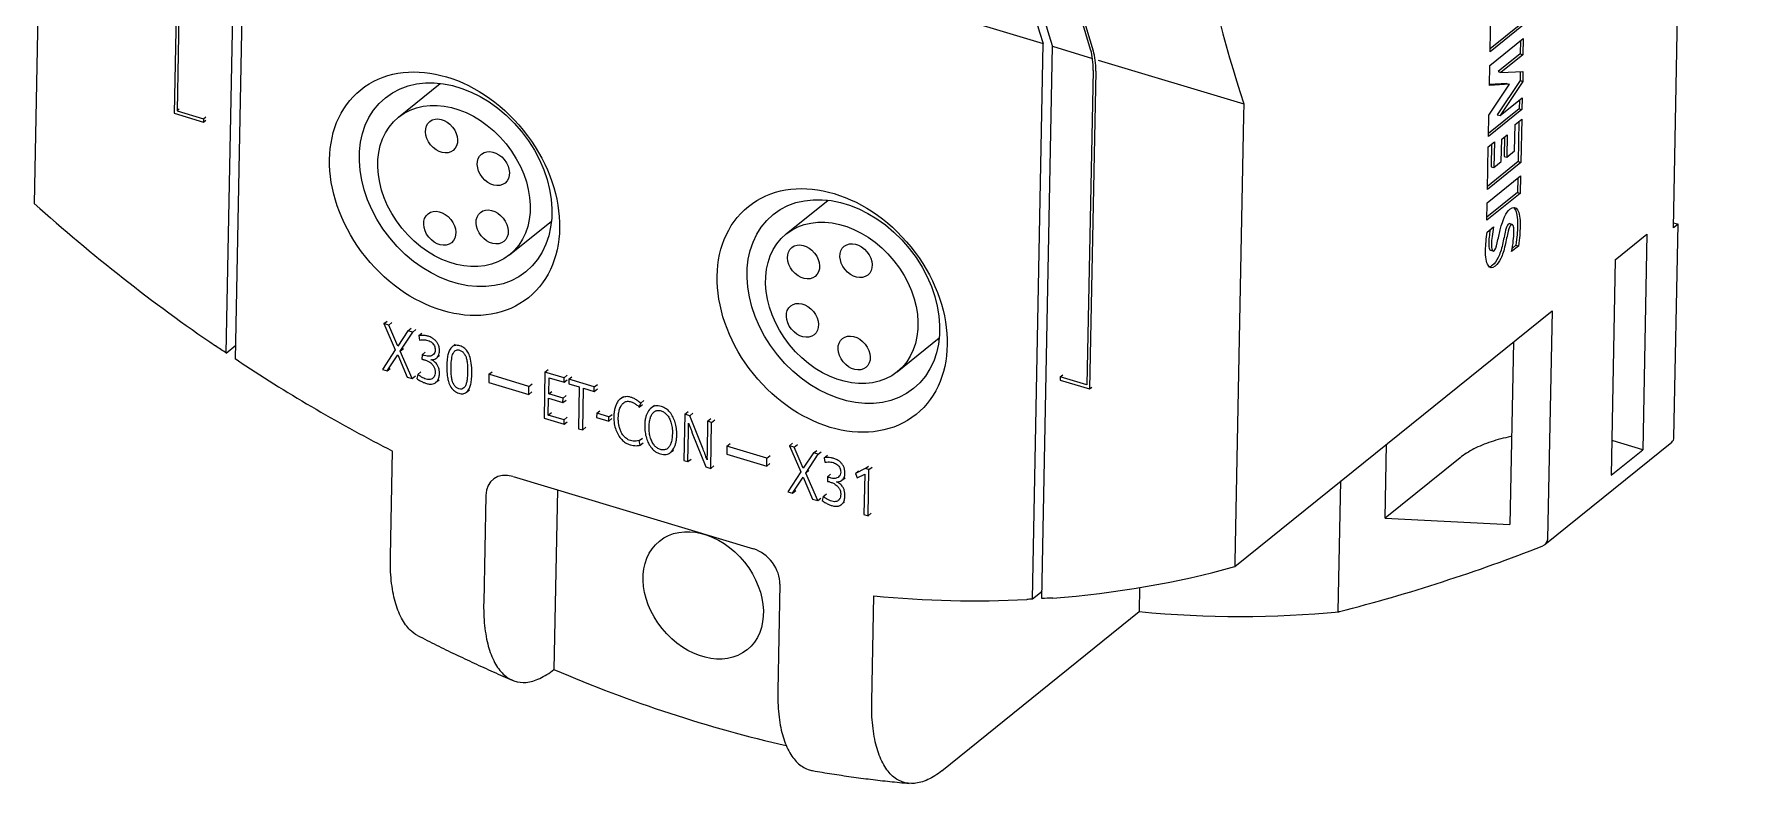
# Model space of a CAD drawing. Header units: inches. Extents: x 0 to 92454, y -34894 to 11.
# Drawn here: x 74479.7 to 74537.8, y -33020.1 to -32994.6 of the extents above; entities that cross this region are included whole.
import ezdxf

# ---------------------------------------------------------------- set-up
doc = ezdxf.new("R2010")
doc.units = ezdxf.units.IN
doc.header["$MEASUREMENT"] = 0

# ---------------------------------------------------------------- blocks, each defined once
blk = doc.blocks.new('A$C24EF5112')
at = {"color": 0, "linetype": 'Continuous', "lineweight": 0, "extrusion": (1.17636e-17, 0.017452, 0.999848)}
for p, q in [((-92.04, 20.25), (-85.83, 339.69)), ((-233.77, 62.47), (-234.55, 22.38)), ((-221.83, 57.84), (-222.37, 30.22)), ((-221.6, 57.77), (-222.13, 30.43)), ((-217.85, 9.37), (-216.98, 53.8)), ((-217.04, 8.83), (-216.17, 53.41)), ((-169.06, 42.98), (-146.83, 36.28)), ((-107.98, 35.56), (-107.91, 39.27)), ((-105.07, 37.9), (-107.98, 35.56)), ((-105.31, 37.97), (-107.97, 35.82)), ((-147.77, -12.03), (-146.83, 36.28)), ((-146.95, -11.99), (-146.01, 36.04)), ((-146.01, 36.04), (-142.54, 34.99)), ((-108, 34.38), (-105.1, 36.73)), ((-105.33, 36.54), (-105.36, 35.38)), ((-105.1, 36.73), (-105.12, 35.31)), ((-142.04, 34.84), (-129.39, 31.03)), ((-108.04, 32.63), (-108, 34.38)), ((-105.36, 35.38), (-107.27, 33.84)), ((-105.12, 35.31), (-107.04, 33.77)), ((-105.36, 35.38), (-105.12, 35.31)), ((-202.88, 29.88), (-199.24, 32.81)), ((-142.49, 33.94), (-143.02, 6.6)), ((-142.26, 33.87), (-142.79, 6.25)), ((-108.09, 30.04), (-106.28, 32.74)), ((-106.28, 32.74), (-108.04, 32.63)), ((-106.52, 32.81), (-108.03, 32.71)), ((-105.37, 33.06), (-107.35, 30.08)), ((-107.27, 33.84), (-107.04, 33.77)), ((-105.14, 32.99), (-107.11, 30.01)), ((-107.04, 33.77), (-105.13, 33.86)), ((-106.52, 32.81), (-106.28, 32.74)), ((-105.36, 33.85), (-105.37, 33.06)), ((-105.37, 33.06), (-105.14, 32.99)), ((-105.13, 33.86), (-105.14, 32.99)), ((-107.11, 30.01), (-105.2, 31.56)), ((-105.43, 31.37), (-105.45, 30.61)), ((-105.2, 31.56), (-105.22, 30.54)), ((-222.37, 30.22), (-219.82, 29.45)), ((-221.93, 30.6), (-222.13, 30.43)), ((-222.13, 30.43), (-219.82, 29.73)), ((-219.82, 29.73), (-219.61, 29.9)), ((-129.41, 29.99), (-130.17, -8.79)), ((-129.39, 31.03), (-129.41, 29.99)), ((-105.45, 30.61), (-108.12, 28.45)), ((-105.22, 30.54), (-108.12, 28.19)), ((-108.12, 28.19), (-108.09, 30.04)), ((-107.35, 30.08), (-107.11, 30.01)), ((-105.45, 30.61), (-105.22, 30.54)), ((-219.82, 29.73), (-219.82, 29.45)), ((-219.82, 29.45), (-219.62, 29.61)), ((-106.96, 27.96), (-106.48, 28.35)), ((-106.48, 28.35), (-106.52, 26.4)), ((-105.84, 26.95), (-105.8, 29.24)), ((-105.8, 29.24), (-105.23, 29.7)), ((-105.47, 29.51), (-105.54, 26.01)), ((-105.23, 29.7), (-105.31, 25.94)), ((-108.21, 23.6), (-108.14, 27.31)), ((-108.14, 27.31), (-107.6, 27.74)), ((-107.84, 27.55), (-107.88, 25.56)), ((-107.6, 27.74), (-107.64, 25.49)), ((-107, 26.01), (-106.96, 27.96)), ((-106.72, 28.16), (-106.75, 26.47)), ((-106.52, 26.4), (-105.84, 26.95)), ((-105.54, 26.01), (-108.21, 23.86)), ((-105.31, 25.94), (-108.21, 23.6)), ((-107.88, 25.56), (-107.64, 25.49)), ((-107.64, 25.49), (-107, 26.01)), ((-106.75, 26.47), (-106.52, 26.4)), ((-105.54, 26.01), (-105.31, 25.94)), ((-108.23, 22.43), (-105.33, 24.77)), ((-105.57, 24.58), (-105.59, 23.32)), ((-105.33, 24.77), (-105.36, 23.25)), ((-169.17, 19.72), (-165.53, 22.66)), ((-105.59, 23.32), (-108.26, 21.17)), ((-105.36, 23.25), (-108.26, 20.91)), ((-108.26, 20.91), (-108.23, 22.43)), ((-105.59, 23.32), (-105.36, 23.25)), ((-193.22, 17.9), (-189.58, 20.83)), ((-108.23, 19.89), (-107.67, 20.34)), ((-106.27, 20.62), (-106.03, 20.55)), ((-97.09, 17.48), (-94.35, 19.69)), ((-94.35, 19.69), (-94.71, 0.95)), ((-91.63, 20.58), (-92.04, 20.25)), ((-92.03, 20.7), (-91.63, 20.58)), ((-91.99, 2.03), (-91.63, 20.58)), ((-107.95, 18.31), (-107.71, 18.24)), ((-105.5, 18.67), (-106.1, 18.19)), ((-105.74, 18.74), (-106.04, 18.49)), ((-105.74, 18.74), (-105.5, 18.67)), ((-97.09, 17.48), (-97.46, -1.26)), ((-204.14, 11.93), (-203.87, 12.15)), ((-204.14, 11.93), (-203.16, 9.65)), ((-203.72, 11.8), (-204.14, 11.93)), ((-203.72, 11.8), (-203.44, 12.02)), ((-130.17, -9.2), (-102.58, 13.05)), ((-102.58, 13.05), (-102.97, -6.82)), ((-202.93, 9.97), (-203.72, 11.8)), ((-202.05, 11.3), (-202.93, 9.97)), ((-202.72, 9.54), (-201.64, 11.17)), ((-202.05, 11.3), (-201.77, 11.52)), ((-201.64, 11.17), (-202.05, 11.3)), ((-201.64, 11.17), (-201.37, 11.4)), ((-201.11, 10.88), (-200.84, 11.1)), ((-201.11, 10.88), (-201.05, 10.49)), ((-159.51, 7.74), (-155.87, 10.68)), ((-217.85, 9.37), (-217.02, 10.04)), ((-203.16, 9.65), (-204.28, 7.93)), ((-203.86, 7.81), (-202.94, 9.2)), ((-202.94, 9.2), (-202.12, 7.28)), ((-202.72, 9.54), (-202.45, 9.76)), ((-201.69, 7.15), (-202.72, 9.54)), ((-200.83, 9.22), (-200.84, 8.83)), ((-200.83, 9.22), (-200.56, 9.44)), ((-199.58, 8.92), (-199.3, 9.14)), ((-198.22, 9.91), (-197.94, 10.13)), ((-105.95, 10.33), (-106.26, -5.53)), ((-204.28, 7.93), (-203.86, 7.81)), ((-203.86, 7.81), (-203.59, 8.03)), ((-201.2, 7.51), (-201.29, 7.16)), ((-201.2, 7.51), (-200.93, 7.73)), ((-195.02, 7.52), (-195.03, 6.81)), ((-195.02, 7.52), (-194.74, 7.74)), ((-191.53, 6.46), (-195.02, 7.52)), ((-190.14, 7.71), (-190.22, 3.7)), ((-190.14, 7.71), (-189.87, 7.93)), ((-188.47, 7.21), (-190.14, 7.71)), ((-145.34, 7.3), (-145.13, 7.46)), ((-202.12, 7.28), (-201.69, 7.15)), ((-201.69, 7.15), (-201.41, 7.37)), ((-199.62, 6.82), (-199.35, 7.04)), ((-196.96, 5.95), (-196.69, 6.18)), ((-195.03, 6.81), (-191.54, 5.76)), ((-191.54, 5.76), (-191.53, 6.46)), ((-191.54, 5.76), (-191.27, 5.98)), ((-191.53, 6.46), (-191.25, 6.69)), ((-189.81, 5.81), (-189.78, 7.22)), ((-189.81, 5.81), (-189.54, 6.03)), ((-189.78, 7.22), (-188.48, 6.82)), ((-188.48, 6.82), (-188.47, 7.21)), ((-188.48, 6.82), (-188.21, 7.05)), ((-188.47, 7.21), (-188.2, 7.43)), ((-188.07, 7.09), (-188.08, 6.7)), ((-188.08, 6.7), (-187.16, 6.43)), ((-188.07, 7.09), (-187.8, 7.31)), ((-185.85, 6.42), (-188.07, 7.09)), ((-187.16, 6.43), (-187.23, 2.79)), ((-186.86, 2.68), (-186.79, 6.32)), ((-186.79, 6.32), (-185.86, 6.03)), ((-185.86, 6.03), (-185.85, 6.42)), ((-185.86, 6.03), (-185.58, 6.25)), ((-185.85, 6.42), (-185.57, 6.64)), ((-145.34, 7.3), (-145.34, 7.01)), ((-143.02, 6.6), (-145.34, 7.3)), ((-145.34, 7.01), (-142.79, 6.25)), ((-142.79, 6.25), (-142.59, 6.41)), ((-189.85, 3.97), (-189.82, 5.43)), ((-189.82, 5.43), (-188.58, 5.06)), ((-188.57, 5.44), (-189.81, 5.81)), ((-188.58, 5.06), (-188.57, 5.44)), ((-188.58, 5.06), (-188.31, 5.28)), ((-188.57, 5.44), (-188.3, 5.66)), ((-183.6, 5.37), (-183.32, 5.6)), ((-181.94, 4.67), (-181.81, 5.01)), ((-181.94, 4.67), (-181.66, 4.89)), ((-181.81, 5.01), (-181.54, 5.23)), ((-180.91, 4.6), (-180.63, 4.82)), ((-190.22, 3.7), (-188.48, 3.17)), ((-189.85, 3.97), (-189.57, 4.19)), ((-188.48, 3.56), (-189.85, 3.97)), ((-188.48, 3.56), (-188.2, 3.78)), ((-188.48, 3.17), (-188.48, 3.56)), ((-188.48, 3.17), (-188.21, 3.39)), ((-185.64, 4.13), (-185.65, 3.77)), ((-185.65, 3.77), (-184.59, 3.45)), ((-185.64, 4.13), (-185.37, 4.35)), ((-184.59, 3.81), (-185.64, 4.13)), ((-184.59, 3.81), (-184.31, 4.03)), ((-184.59, 3.45), (-184.59, 3.81)), ((-184.59, 3.45), (-184.32, 3.68)), ((-177.98, 4.05), (-178.06, 0.03)), ((-177.98, 4.05), (-177.7, 4.27)), ((-177.56, 3.92), (-177.98, 4.05)), ((-177.56, 3.92), (-177.28, 4.14)), ((-176.39, 1), (-177.56, 3.92)), ((-176, 3.45), (-176.05, 0.69)), ((-176, 3.45), (-175.72, 3.67)), ((-175.65, 3.34), (-176, 3.45)), ((-175.73, -0.67), (-175.65, 3.34)), ((-175.65, 3.34), (-175.38, 3.57)), ((-187.23, 2.79), (-186.86, 2.68)), ((-186.86, 2.68), (-186.59, 2.91)), ((-181.95, 1.75), (-181.67, 1.97)), ((-181.86, 1.35), (-181.95, 1.75)), ((-181.86, 1.35), (-181.59, 1.57)), ((-177.71, -0.07), (-177.66, 2.52)), ((-177.33, 2.41), (-176.15, -0.54)), ((-174.33, 1.28), (-174.05, 1.5)), ((-168.89, 1.31), (-168.62, 1.53)), ((-103.21, -7.28), (-92.18, 1.61)), ((-94.71, 0.95), (-97.27, 1.72)), ((-203.58, -8.33), (-203.4, 0.85)), ((-179.25, 0.71), (-178.97, 0.93)), ((-178.06, 0.03), (-177.71, -0.07)), ((-177.71, -0.07), (-177.43, 0.15)), ((-176.05, 0.09), (-176.12, 0.26)), ((-174.33, 1.28), (-174.34, 0.57)), ((-174.34, 0.57), (-170.85, -0.48)), ((-170.84, 0.23), (-174.33, 1.28)), ((-170.85, -0.48), (-170.84, 0.23)), ((-170.84, 0.23), (-170.57, 0.45)), ((-168.89, 1.31), (-167.91, -0.97)), ((-168.47, 1.18), (-168.89, 1.31)), ((-168.47, 1.18), (-168.19, 1.4)), ((-167.68, -0.65), (-168.47, 1.18)), ((-166.79, 0.68), (-167.68, -0.65)), ((-167.47, -1.08), (-166.39, 0.56)), ((-166.79, 0.68), (-166.52, 0.9)), ((-166.39, 0.56), (-166.79, 0.68)), ((-166.39, 0.56), (-166.12, 0.78)), ((-165.86, 0.26), (-165.59, 0.48)), ((-165.86, 0.26), (-165.8, -0.13)), ((-117.1, -5), (-116.97, 1.45)), ((-110.58, 0.26), (-117.1, -5)), ((-97.46, -1.26), (-94.71, 0.95)), ((-192.92, -1.37), (-172, -7.67)), ((-176.15, -0.54), (-175.73, -0.67)), ((-175.73, -0.67), (-175.45, -0.45)), ((-170.85, -0.48), (-170.58, -0.25)), ((-167.91, -0.97), (-169.02, -2.69)), ((-168.61, -2.81), (-167.69, -1.42)), ((-167.69, -1.42), (-166.87, -3.34)), ((-167.47, -1.08), (-167.2, -0.86)), ((-166.43, -3.47), (-167.47, -1.08)), ((-165.58, -1.4), (-165.59, -1.79)), ((-165.58, -1.4), (-165.31, -1.18)), ((-164.32, -1.7), (-164.05, -1.48)), ((-162.29, -0.68), (-163.14, -1.1)), ((-163.14, -1.1), (-162.87, -0.88)), ((-163.14, -1.1), (-162.99, -1.5)), ((-162.99, -1.5), (-162.34, -1.17)), ((-162.34, -1.17), (-162.41, -4.68)), ((-162.29, -0.68), (-162.02, -0.46)), ((-161.98, -0.77), (-162.29, -0.68)), ((-162.05, -4.79), (-161.98, -0.77)), ((-161.98, -0.77), (-161.7, -0.55)), ((-189.06, -2.53), (-189.37, -18.16)), ((-169.02, -2.69), (-168.61, -2.81)), ((-168.61, -2.81), (-168.34, -2.59)), ((-165.95, -3.11), (-165.67, -2.89)), ((-121.17, -13.11), (-120.95, -1.76)), ((-195.29, -3.03), (-195.47, -12.29)), ((-166.87, -3.34), (-166.43, -3.47)), ((-166.43, -3.47), (-166.16, -3.25)), ((-165.95, -3.11), (-166.04, -3.46)), ((-164.37, -3.8), (-164.09, -3.58)), ((-162.41, -4.68), (-162.05, -4.79)), ((-162.05, -4.79), (-161.78, -4.57)), ((-117.1, -5), (-106.26, -5.53)), ((-130.17, -8.79), (-130.17, -9.2)), ((-169.72, -10.73), (-169.9, -20)), ((-161.73, -20.94), (-161.56, -11.75)), ((-146.93, -11.36), (-147.77, -12.03)), ((-138.44, -11.03), (-138.48, -13.12)), ((-155.64, -26.96), (-138.48, -13.12)), ((-121.08, -13.13), (-121.17, -13.11)), ((-121.17, -13.11), (-121.06, -13.11)), ((-121.06, -13.11), (-121.08, -13.13))]:
    blk.add_line(p, q, dxfattribs=at)
at = {"color": 0, "linetype": 'Continuous', "lineweight": 0}
for centre, major_axis, ratio, start_param, end_param in [((-44.94, 196.13), (62.3, 206.82), 0.437606, 2.340584, 2.576724), ((-45.76, 196.38), (62.3, 206.82), 0.437606, 2.344463, 2.576724), ((-41.4, 195.08), (-62.3, -206.82), 0.437606, 5.486055, 5.712876), ((-41.17, 195.01), (-62.3, -206.82), 0.437606, 5.486055, 5.712876), ((-28.32, 191.13), (62.3, 206.82), 0.437606, 2.340584, 2.576724), ((-145.23, 31.73), (1.56, 5.17), 0.437606, 5.281852, 5.712876), ((-145, 31.66), (1.56, 5.17), 0.437606, 5.281852, 5.712876), ((-191.05, 29.53), (6.1, -7.57), 0.75727, 3.78378, 3.798791), ((-180.45, 98.63), (76.27, -94.58), 0.75727, 4.923056, 5.091351), ((-157.34, 19.38), (6.1, -7.57), 0.75727, 3.78378, 3.798791), ((-191.05, 29.53), (6.1, -7.57), 0.75727, 5.625987, 5.640998), ((-157.34, 19.38), (6.1, -7.57), 0.75727, 5.625987, 5.640998), ((-269.5, -117.4), (107.65, -133.5), 0.75727, 1.96744, 1.974179), ((-269.5, -117.4), (107.65, -133.5), 0.75727, 1.958125, 1.961594), ((-180.45, 98.63), (76.26, -94.57), 0.75727, 5.114013, 5.245273), ((-92.69, 2.24), (0.508, -0.631), 0.75727, 0, 0.734265), ((-192.97, -3.73), (1.69, -2.1), 0.75727, 2.305062, 3.875858), ((-168.63, 88.2), (135.13, -12.87), 0.781976, 5.145439, 5.288633), ((-103.87, -6.78), (0.901, -0.086), 0.781976, 5.288633, 6.342277), ((-172.04, -10.03), (1.69, -2.1), 0.75727, 0.734265, 2.305062), ((-180.45, 98.63), (76.27, -94.58), 0.75727, 5.801958, 5.967689), ((-180.45, 98.63), (76.26, -94.57), 0.75727, 5.648036, 5.779296), ((-100.79, -168.22), (107.65, -133.5), 0.75727, 2.648529, 2.651998), ((-100.79, -168.22), (107.65, -133.5), 0.75727, 2.635944, 2.642683), ((-157.38, 97.28), (-76.27, 94.58), 0.75727, 2.50642, 2.679021), ((-174.53, 83.44), (76.27, -94.58), 0.75727, 5.324126, 5.517684)]:
    blk.add_ellipse(centre, major_axis=major_axis, ratio=ratio, start_param=start_param, end_param=end_param, dxfattribs=at)
for centre, major_axis in [((-198.87, 23.22), (7.29, -9.04)), ((-197.91, 24), (6.1, -7.57)), ((-198.05, 23.89), (4.83, -5.99)), ((-199.13, 28.25), (1.02, -1.26)), ((-194.63, 25.41), (1.02, -1.26)), ((-165.17, 13.07), (7.29, -9.04)), ((-164.2, 13.84), (6.1, -7.57)), ((-199.29, 20.22), (1.02, -1.26)), ((-194.73, 20.33), (1.02, -1.26)), ((-164.34, 13.73), (-4.83, 5.99)), ((-167.66, 17.29), (-1.02, 1.26)), ((-163.1, 17.4), (-1.02, 1.26)), ((-167.76, 12.21), (-1.02, 1.26)), ((-163.26, 9.37), (-1.02, 1.26)), ((-176.38, -11.71), (3.81, -4.73))]:
    blk.add_ellipse(centre, major_axis=major_axis, ratio=0.75727, dxfattribs=at)
for points, knots in [([(-107.36, 18.95), (-107.27, 19.33), (-107.18, 19.71), (-106.86, 21), (-106.59, 21.6), (-105.96, 22.1), (-105.74, 22.08), (-105.42, 21.56), (-105.35, 21.09), (-105.37, 20.12), (-105.38, 19.84), (-105.42, 19.32), (-105.45, 19.02), (-105.5, 18.67)], [0, 0, 0, 0, 0.107688, 0.107688, 0.367228, 0.367228, 0.583758, 0.583758, 0.800289, 0.800289, 0.899805, 0.899805, 1, 1, 1, 1]), ([(-105.93, 22.03), (-105.89, 21.99), (-105.85, 21.95), (-105.65, 21.63), (-105.58, 21.16), (-105.6, 20.19), (-105.61, 19.91), (-105.65, 19.39), (-105.69, 19.09), (-105.74, 18.74)], [0.5358018, 0.5358018, 0.5358018, 0.5358018, 0.5837583, 0.5837583, 0.8002888, 0.8002888, 0.8998053, 0.8998053, 1, 1, 1, 1]), ([(-107.96, 20.11), (-108.04, 19.64), (-108.09, 19.24), (-108.1, 18.67), (-108.08, 18.5), (-108.01, 18.35), (-107.98, 18.32), (-107.95, 18.31)], [0.0582954, 0.0582954, 0.0582954, 0.0582954, 0.3364252, 0.3364252, 0.5374251, 0.5374251, 0.6434804, 0.6434804, 0.6434804, 0.6434804]), ([(-107.67, 20.34), (-107.79, 19.74), (-107.85, 19.24), (-107.86, 18.6), (-107.84, 18.43), (-107.75, 18.23), (-107.69, 18.21), (-107.53, 18.34), (-107.44, 18.57), (-107.36, 18.95)], [0, 0, 0, 0, 0.336425, 0.336425, 0.537425, 0.537425, 0.738425, 0.738425, 1, 1, 1, 1]), ([(-106.27, 20.62), (-106.3, 20.63), (-106.34, 20.61), (-106.49, 20.5), (-106.56, 20.32), (-106.72, 19.63), (-106.81, 19.22), (-106.9, 18.81)], [0.5080079, 0.5080079, 0.5080079, 0.5080079, 0.5948219, 0.5948219, 0.7575389, 0.7575389, 1, 1, 1, 1]), ([(-106.1, 18.19), (-105.97, 18.86), (-105.91, 19.42), (-105.89, 20.45), (-105.98, 20.65), (-106.25, 20.43), (-106.33, 20.25), (-106.49, 19.56), (-106.58, 19.15), (-106.67, 18.74)], [0, 0, 0, 0, 0.271083, 0.271083, 0.594822, 0.594822, 0.757539, 0.757539, 1, 1, 1, 1]), ([(-106.67, 18.74), (-106.77, 18.28), (-106.9, 17.9), (-107.19, 17.3), (-107.35, 17.08), (-107.8, 16.72), (-108, 16.74), (-108.31, 17.25), (-108.38, 17.7), (-108.36, 18.54), (-108.35, 18.78), (-108.32, 19.06)], [0, 0, 0, 0, 0.190446, 0.190446, 0.38006, 0.38006, 0.646115, 0.646115, 0.912944, 0.912944, 1, 1, 1, 1]), ([(-106.9, 18.81), (-107, 18.35), (-107.13, 17.97), (-107.42, 17.37), (-107.58, 17.15), (-107.87, 16.92), (-107.96, 16.87), (-108.05, 16.86)], [0, 0, 0, 0, 0.1904464, 0.1904464, 0.3800602, 0.3800602, 0.4823393, 0.4823393, 0.4823393, 0.4823393]), ([(-106.11, 2.11), (-106.13, 2.11), (-106.16, 2.1), (-106.47, 2.04), (-106.76, 1.97), (-107.34, 1.82), (-107.62, 1.74), (-108.43, 1.47), (-108.92, 1.26), (-109.83, 0.8), (-110.23, 0.54), (-110.58, 0.26)], [0.6203799, 0.6203799, 0.6203799, 0.6203799, 0.625, 0.625, 0.6875, 0.6875, 0.75, 0.75, 0.875, 0.875, 1, 1, 1, 1]), ([(-201.21, -15.2), (-201.45, -15.08), (-201.67, -14.91), (-202.13, -14.46), (-202.39, -14.11), (-202.85, -13.25), (-203.03, -12.75), (-203.31, -11.72), (-203.43, -11.1), (-203.57, -9.75), (-203.59, -9.03), (-203.58, -8.33)], [0.2777755, 0.2777755, 0.2777755, 0.2777755, 0.3400241, 0.3400241, 0.4266947, 0.4266947, 0.5133654, 0.5133654, 0.6013054, 0.6013054, 0.6892454, 0.6892454, 0.6892454, 0.6892454]), ([(-195.47, -12.29), (-195.48, -12.97), (-195.46, -13.68), (-195.32, -15), (-195.21, -15.61), (-194.93, -16.61), (-194.74, -17.11), (-194.3, -17.95), (-194.03, -18.3), (-193.5, -18.81), (-193.18, -19.02), (-192.49, -19.26), (-192.12, -19.3), (-191.41, -19.24), (-191.01, -19.13), (-190.18, -18.74), (-189.76, -18.47), (-189.37, -18.16)], [2.0537594, 2.0537594, 2.0537594, 2.0537594, 2.1399291, 2.1399291, 2.2260987, 2.2260987, 2.3118092, 2.3118092, 2.3975197, 2.3975197, 2.4827842, 2.4827842, 2.5680487, 2.5680487, 2.652985, 2.652985, 2.7379212, 2.7379212, 2.7379212, 2.7379212]), ([(-201.21, -15.2), (-200.66, -15.48), (-200.12, -15.76), (-199.03, -16.3), (-198.48, -16.57), (-197.39, -17.09), (-196.84, -17.35), (-195.74, -17.86), (-195.19, -18.11), (-194.08, -18.61), (-193.53, -18.85), (-192.98, -19.09)], [2.65498203, 2.65498203, 2.65498203, 2.65498203, 2.67112046, 2.67112046, 2.6872589, 2.6872589, 2.70339733, 2.70339733, 2.71953576, 2.71953576, 2.7356742, 2.7356742, 2.7356742, 2.7356742]), ([(-169.9, -20), (-169.91, -20.68), (-169.89, -21.38), (-169.75, -22.7), (-169.64, -23.31), (-169.36, -24.32), (-169.17, -24.81), (-168.72, -25.66), (-168.46, -26), (-167.93, -26.51), (-167.61, -26.72), (-167.14, -26.89), (-167, -26.92), (-166.87, -26.95)], [2.0537594, 2.0537594, 2.0537594, 2.0537594, 2.1399291, 2.1399291, 2.2260987, 2.2260987, 2.3118092, 2.3118092, 2.3975197, 2.3975197, 2.4827842, 2.4827842, 2.514383, 2.514383, 2.514383, 2.514383]), ([(-155.64, -26.96), (-156.02, -27.27), (-156.44, -27.54), (-157.27, -27.92), (-157.67, -28.03), (-158.37, -28.09), (-158.75, -28.05), (-159.43, -27.8), (-159.75, -27.59), (-160.29, -27.07), (-160.55, -26.71), (-161, -25.85), (-161.19, -25.35), (-161.47, -24.32), (-161.58, -23.7), (-161.72, -22.36), (-161.75, -21.63), (-161.73, -20.94)], [0, 0, 0, 0, 0.0845607, 0.0845607, 0.1691215, 0.1691215, 0.2545728, 0.2545728, 0.3400241, 0.3400241, 0.4266947, 0.4266947, 0.5133654, 0.5133654, 0.6013054, 0.6013054, 0.6892454, 0.6892454, 0.6892454, 0.6892454]), ([(-166.87, -26.95), (-166.31, -27.04), (-165.75, -27.14), (-164.63, -27.31), (-164.07, -27.4), (-162.95, -27.56), (-162.39, -27.63), (-161.27, -27.77), (-160.72, -27.83), (-159.6, -27.95), (-159.04, -28.01), (-158.48, -28.06)], [2.98473047, 2.98473047, 2.98473047, 2.98473047, 3.00062848, 3.00062848, 3.01652649, 3.01652649, 3.0324245, 3.0324245, 3.04832251, 3.04832251, 3.06422052, 3.06422052, 3.06422052, 3.06422052])]:
    blk.add_open_spline(points, degree=3, knots=knots, dxfattribs=at)
for points in [[(-108.32, 19.06), (-108.3, 19.34), (-108.27, 19.62), (-108.23, 19.89)], [(-200.28, 10.82), (-200.37, 10.85), (-200.54, 10.89), (-200.82, 10.91), (-201.01, 10.9), (-201.11, 10.88)], [(-201.05, 10.49), (-200.96, 10.5), (-200.77, 10.52), (-200.53, 10.51), (-200.39, 10.48), (-200.33, 10.46)], [(-200.33, 10.46), (-200.25, 10.44), (-200.12, 10.38), (-199.97, 10.28), (-199.88, 10.19), (-199.85, 10.14)], [(-199.55, 10.32), (-199.6, 10.39), (-199.73, 10.53), (-199.96, 10.7), (-200.17, 10.79), (-200.28, 10.82)], [(-200.64, 9.15), (-200.67, 9.15), (-200.71, 9.17), (-200.77, 9.19), (-200.81, 9.21), (-200.83, 9.22)], [(-200.01, 9.12), (-200.06, 9.1), (-200.17, 9.08), (-200.38, 9.08), (-200.55, 9.12), (-200.64, 9.15)], [(-200.05, 8.79), (-199.96, 8.79), (-199.79, 8.8), (-199.61, 8.88), (-199.52, 8.97), (-199.48, 9.02)], [(-199.69, 9.64), (-199.69, 9.55), (-199.72, 9.39), (-199.82, 9.23), (-199.94, 9.15), (-200.01, 9.12)], [(-199.85, 10.14), (-199.81, 10.1), (-199.75, 10), (-199.7, 9.83), (-199.68, 9.7), (-199.69, 9.64)], [(-199.31, 9.57), (-199.31, 9.67), (-199.33, 9.86), (-199.41, 10.1), (-199.5, 10.25), (-199.55, 10.32)], [(-199.48, 9.02), (-199.45, 9.07), (-199.39, 9.16), (-199.33, 9.34), (-199.32, 9.49), (-199.31, 9.57)], [(-198.44, 9.62), (-198.49, 9.53), (-198.57, 9.32), (-198.65, 8.88), (-198.67, 8.49), (-198.68, 8.27)], [(-197.53, 9.99), (-197.67, 10.03), (-197.93, 10.06), (-198.21, 9.95), (-198.38, 9.75), (-198.44, 9.62)], [(-198.31, 8.15), (-198.3, 8.44), (-198.26, 8.92), (-198.14, 9.35), (-198.03, 9.5), (-197.97, 9.55)], [(-197.97, 9.55), (-197.93, 9.58), (-197.84, 9.63), (-197.71, 9.65), (-197.61, 9.63), (-197.57, 9.62)], [(-197.57, 9.62), (-197.48, 9.59), (-197.33, 9.51), (-197.15, 9.32), (-197.04, 9.12), (-197, 8.99)], [(-196.5, 7.61), (-196.49, 7.94), (-196.53, 8.53), (-196.68, 9.15), (-196.9, 9.57), (-197.17, 9.83), (-197.4, 9.95), (-197.53, 9.99)], [(-197, 8.99), (-196.97, 8.91), (-196.92, 8.7), (-196.87, 8.29), (-196.87, 7.92), (-196.87, 7.72)], [(-200.47, 7.1), (-200.54, 7.12), (-200.68, 7.18), (-200.93, 7.31), (-201.11, 7.43), (-201.2, 7.51)], [(-200.84, 8.83), (-200.82, 8.83), (-200.78, 8.82), (-200.72, 8.81), (-200.68, 8.8), (-200.67, 8.79)], [(-200.67, 8.79), (-200.56, 8.76), (-200.37, 8.69), (-200.15, 8.57), (-200.04, 8.48), (-199.99, 8.43)], [(-199.55, 8.4), (-199.59, 8.46), (-199.67, 8.55), (-199.83, 8.68), (-199.97, 8.76), (-200.05, 8.79)], [(-199.99, 8.43), (-199.92, 8.36), (-199.81, 8.22), (-199.71, 8), (-199.68, 7.8), (-199.68, 7.7)], [(-199.68, 7.7), (-199.68, 7.62), (-199.71, 7.46), (-199.78, 7.29), (-199.85, 7.21), (-199.89, 7.17)], [(-199.67, 6.78), (-199.6, 6.83), (-199.47, 6.95), (-199.35, 7.2), (-199.32, 7.44), (-199.31, 7.58)], [(-199.31, 7.58), (-199.31, 7.7), (-199.33, 7.91), (-199.41, 8.18), (-199.5, 8.33), (-199.55, 8.4)], [(-198.68, 8.27), (-198.68, 8.07), (-198.67, 7.7), (-198.62, 7.26), (-198.57, 7.01), (-198.54, 6.91)], [(-198.18, 6.88), (-198.2, 6.96), (-198.26, 7.17), (-198.3, 7.58), (-198.31, 7.95), (-198.31, 8.15)], [(-196.87, 7.72), (-196.87, 7.54), (-196.89, 7.21), (-196.94, 6.85), (-196.99, 6.68), (-197.02, 6.61)], [(-196.73, 6.25), (-196.69, 6.34), (-196.61, 6.55), (-196.53, 6.99), (-196.5, 7.38), (-196.5, 7.61)], [(-201.29, 7.16), (-201.19, 7.08), (-200.99, 6.95), (-200.72, 6.81), (-200.54, 6.75), (-200.45, 6.72)], [(-199.89, 7.17), (-199.93, 7.13), (-200.03, 7.07), (-200.22, 7.05), (-200.38, 7.07), (-200.47, 7.1)], [(-200.45, 6.72), (-200.34, 6.69), (-200.12, 6.65), (-199.88, 6.67), (-199.73, 6.74), (-199.67, 6.78)], [(-198.54, 6.91), (-198.48, 6.7), (-198.32, 6.36), (-198.03, 6.05), (-197.77, 5.91), (-197.63, 5.87)], [(-197.62, 6.25), (-197.7, 6.28), (-197.85, 6.36), (-198.03, 6.54), (-198.13, 6.75), (-198.18, 6.88)], [(-197.63, 5.87), (-197.49, 5.83), (-197.25, 5.81), (-196.97, 5.92), (-196.8, 6.12), (-196.73, 6.25)], [(-197.02, 6.61), (-197.06, 6.49), (-197.18, 6.31), (-197.37, 6.22), (-197.53, 6.23), (-197.62, 6.25)], [(-183.93, 4.94), (-183.97, 4.85), (-184.05, 4.65), (-184.13, 4.29), (-184.15, 4.01), (-184.15, 3.86)], [(-183.3, 5.53), (-183.38, 5.51), (-183.53, 5.44), (-183.75, 5.25), (-183.87, 5.05), (-183.93, 4.94)], [(-183.77, 3.74), (-183.76, 3.91), (-183.73, 4.22), (-183.63, 4.59), (-183.52, 4.78), (-183.47, 4.87)], [(-183.47, 4.87), (-183.4, 4.96), (-183.24, 5.11), (-182.99, 5.19), (-182.77, 5.16), (-182.66, 5.13)], [(-182.66, 5.51), (-182.74, 5.54), (-182.9, 5.57), (-183.1, 5.58), (-183.24, 5.55), (-183.3, 5.53)], [(-181.81, 5.01), (-181.92, 5.1), (-182.12, 5.26), (-182.4, 5.42), (-182.57, 5.49), (-182.66, 5.51)], [(-182.66, 5.13), (-182.59, 5.11), (-182.45, 5.05), (-182.21, 4.9), (-182.03, 4.76), (-181.94, 4.67)], [(-180.02, 4.72), (-180.21, 4.77), (-180.56, 4.8), (-180.96, 4.62), (-181.19, 4.28), (-181.29, 4.06)], [(-179.01, 3.79), (-179.09, 3.96), (-179.28, 4.26), (-179.6, 4.54), (-179.87, 4.67), (-180.02, 4.72)], [(-184.15, 3.86), (-184.16, 3.63), (-184.13, 3.2), (-183.99, 2.67), (-183.84, 2.37), (-183.76, 2.23)], [(-183.64, 2.81), (-183.67, 2.9), (-183.72, 3.09), (-183.76, 3.4), (-183.77, 3.62), (-183.77, 3.74)], [(-181.47, 3.08), (-181.48, 2.87), (-181.45, 2.48), (-181.33, 1.97), (-181.21, 1.66), (-181.14, 1.52)], [(-181.29, 4.06), (-181.32, 3.97), (-181.39, 3.78), (-181.45, 3.46), (-181.47, 3.21), (-181.47, 3.08)], [(-181.08, 2.96), (-181.08, 3.14), (-181.05, 3.46), (-180.96, 3.82), (-180.87, 4), (-180.81, 4.07)], [(-180.81, 4.07), (-180.75, 4.17), (-180.59, 4.32), (-180.35, 4.4), (-180.16, 4.37), (-180.05, 4.34)], [(-180.05, 4.34), (-179.95, 4.31), (-179.76, 4.22), (-179.54, 4.02), (-179.4, 3.82), (-179.33, 3.7)], [(-179.33, 3.7), (-179.28, 3.6), (-179.18, 3.36), (-179.08, 2.92), (-179.06, 2.55), (-179.06, 2.36)], [(-178.68, 2.24), (-178.67, 2.44), (-178.7, 2.83), (-178.81, 3.34), (-178.94, 3.65), (-179.01, 3.79)], [(-177.66, 2.52), (-177.66, 2.62), (-177.65, 2.81), (-177.65, 3.07), (-177.65, 3.21), (-177.65, 3.28)], [(-177.65, 3.28), (-177.62, 3.18), (-177.55, 2.98), (-177.44, 2.69), (-177.37, 2.5), (-177.33, 2.41)], [(-183.76, 2.23), (-183.67, 2.08), (-183.47, 1.82), (-183.15, 1.55), (-182.87, 1.42), (-182.72, 1.38)], [(-183.19, 2.04), (-183.26, 2.1), (-183.37, 2.23), (-183.52, 2.48), (-183.61, 2.69), (-183.64, 2.81)], [(-182.71, 1.76), (-182.78, 1.78), (-182.9, 1.83), (-183.06, 1.92), (-183.15, 2), (-183.19, 2.04)], [(-181.95, 1.75), (-182.04, 1.72), (-182.22, 1.7), (-182.47, 1.7), (-182.63, 1.74), (-182.71, 1.76)], [(-181.14, 1.52), (-181.06, 1.35), (-180.86, 1.06), (-180.54, 0.77), (-180.26, 0.64), (-180.11, 0.59)], [(-180.82, 1.61), (-180.87, 1.72), (-180.97, 1.96), (-181.07, 2.4), (-181.09, 2.76), (-181.08, 2.96)], [(-180.11, 0.98), (-180.21, 1.01), (-180.39, 1.1), (-180.61, 1.29), (-180.75, 1.49), (-180.82, 1.61)], [(-179.06, 2.36), (-179.07, 2.18), (-179.1, 1.86), (-179.19, 1.49), (-179.28, 1.32), (-179.33, 1.24)], [(-178.86, 1.26), (-178.82, 1.35), (-178.76, 1.54), (-178.7, 1.86), (-178.68, 2.11), (-178.68, 2.24)], [(-97.27, 1.72), (-97.31, 1.74), (-97.36, 1.75), (-97.4, 1.76)], [(-182.72, 1.38), (-182.64, 1.35), (-182.47, 1.32), (-182.19, 1.3), (-181.97, 1.33), (-181.86, 1.35)], [(-180.11, 0.59), (-179.93, 0.54), (-179.58, 0.51), (-179.19, 0.69), (-178.96, 1.03), (-178.86, 1.26)], [(-179.33, 1.24), (-179.4, 1.14), (-179.56, 1), (-179.8, 0.92), (-180, 0.94), (-180.11, 0.98)], [(-176.12, 0.26), (-176.15, 0.36), (-176.21, 0.53), (-176.3, 0.78), (-176.36, 0.93), (-176.39, 1)], [(-176.05, 0.69), (-176.05, 0.61), (-176.05, 0.47), (-176.06, 0.27), (-176.05, 0.15), (-176.05, 0.09)], [(-165.03, 0.2), (-165.12, 0.23), (-165.29, 0.27), (-165.57, 0.29), (-165.76, 0.28), (-165.86, 0.26)], [(-164.3, -0.3), (-164.35, -0.23), (-164.48, -0.09), (-164.71, 0.08), (-164.92, 0.17), (-165.03, 0.2)], [(-165.8, -0.13), (-165.7, -0.12), (-165.52, -0.1), (-165.28, -0.11), (-165.14, -0.14), (-165.07, -0.16)], [(-165.39, -1.47), (-165.41, -1.47), (-165.46, -1.45), (-165.52, -1.43), (-165.56, -1.41), (-165.58, -1.4)], [(-164.76, -1.5), (-164.81, -1.52), (-164.92, -1.54), (-165.12, -1.54), (-165.3, -1.5), (-165.39, -1.47)], [(-165.07, -0.16), (-165, -0.18), (-164.87, -0.24), (-164.71, -0.34), (-164.63, -0.43), (-164.6, -0.48)], [(-164.43, -0.98), (-164.44, -1.07), (-164.46, -1.23), (-164.57, -1.39), (-164.69, -1.47), (-164.76, -1.5)], [(-164.6, -0.48), (-164.56, -0.52), (-164.5, -0.62), (-164.45, -0.78), (-164.43, -0.91), (-164.43, -0.98)], [(-164.06, -1.05), (-164.06, -0.95), (-164.08, -0.76), (-164.16, -0.52), (-164.25, -0.37), (-164.3, -0.3)], [(-164.23, -1.6), (-164.19, -1.55), (-164.14, -1.45), (-164.08, -1.28), (-164.06, -1.13), (-164.06, -1.05)], [(-165.59, -1.79), (-165.57, -1.79), (-165.53, -1.8), (-165.47, -1.81), (-165.43, -1.82), (-165.41, -1.83)], [(-165.41, -1.83), (-165.31, -1.86), (-165.12, -1.93), (-164.9, -2.05), (-164.79, -2.14), (-164.74, -2.19)], [(-164.79, -1.83), (-164.7, -1.83), (-164.54, -1.82), (-164.36, -1.74), (-164.27, -1.65), (-164.23, -1.6)], [(-164.3, -2.22), (-164.34, -2.16), (-164.42, -2.06), (-164.58, -1.94), (-164.72, -1.86), (-164.79, -1.83)], [(-164.74, -2.19), (-164.67, -2.26), (-164.55, -2.4), (-164.45, -2.62), (-164.43, -2.81), (-164.43, -2.92)], [(-164.43, -2.92), (-164.43, -3), (-164.45, -3.16), (-164.52, -3.33), (-164.59, -3.41), (-164.64, -3.45)], [(-164.06, -3.04), (-164.06, -2.92), (-164.08, -2.71), (-164.16, -2.44), (-164.25, -2.29), (-164.3, -2.22)], [(-166.04, -3.46), (-165.94, -3.54), (-165.74, -3.67), (-165.46, -3.81), (-165.29, -3.87), (-165.2, -3.9)], [(-165.21, -3.52), (-165.28, -3.5), (-165.43, -3.44), (-165.67, -3.31), (-165.86, -3.19), (-165.95, -3.11)], [(-164.64, -3.45), (-164.68, -3.49), (-164.78, -3.55), (-164.96, -3.57), (-165.13, -3.55), (-165.21, -3.52)], [(-165.2, -3.9), (-165.09, -3.93), (-164.87, -3.97), (-164.62, -3.95), (-164.48, -3.88), (-164.42, -3.84)], [(-164.42, -3.84), (-164.34, -3.79), (-164.22, -3.67), (-164.1, -3.42), (-164.06, -3.18), (-164.06, -3.04)]]:
    blk.add_open_spline(points, degree=3, dxfattribs=at)

msp = doc.modelspace()

# ---------------------------------------------------------------- block references
at = {"xscale": 0.3909995765929849, "yscale": 0.3909995765929849, "zscale": 0.3909995765929849}
msp.add_blockref('A$C24EF5112', (74571.41, -33009.116), dxfattribs=at)

doc.saveas('drawing.dxf')
